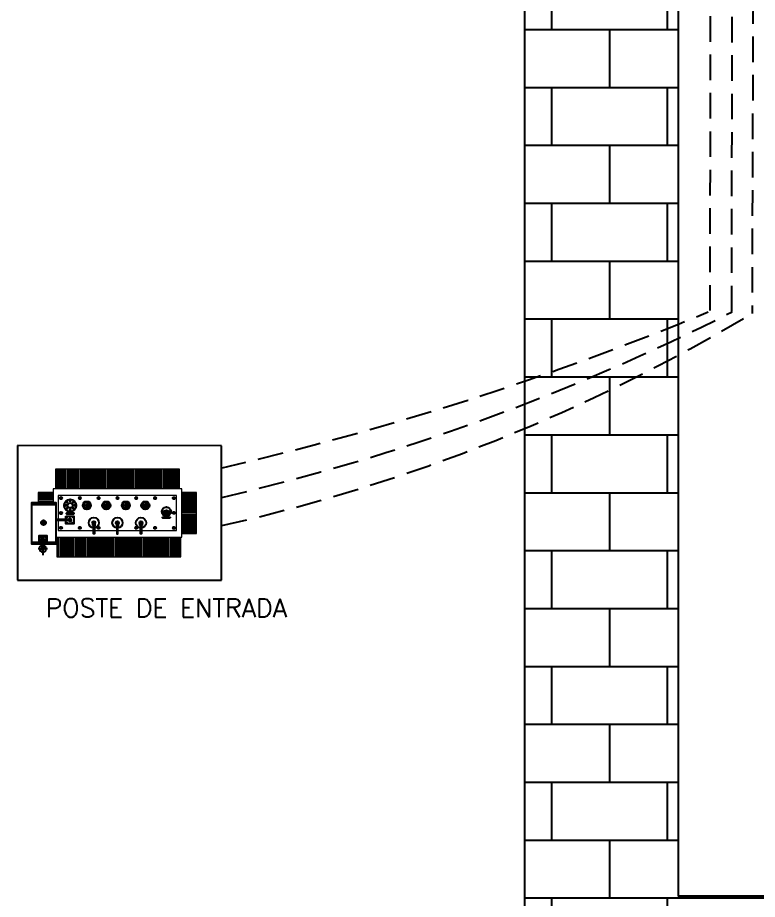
# Model space of a CAD drawing. Header units: metres. Extents: x 2442 to 5008, y 1070 to 2228.
# Drawn here: x 2458.28 to 2465.5, y 1089.6 to 1098.2 of the extents above; entities that cross this region are included whole.
import ezdxf
from ezdxf.lldxf.tags import DXFTag

# ---------------------------------------------------------------- set-up
doc = ezdxf.new("R2010")
doc.units = ezdxf.units.M
for name, pattern in [('CENTERX2', [101.6, 63.5, -12.7, 12.7, -12.7]), ('HIDDEN', [0.375, 0.25, -0.125]), ('VALE_ELETRODUTO_PAREDE', [1000, 1000, 0])]:
    doc.linetypes.add(name, pattern=pattern)
doc.layers.add('001_Dark_1 50', color=7, linetype='Continuous', lineweight=0, true_color=0x5c5c5c)
doc.layers.add('003_Light_1 50', color=7, linetype='Continuous', true_color=0xc2c2c2)
for name, color, linetype in [('ARQ-TEXTO3', 3, 'Continuous'), ('ARQ_ELÉTRODUTOS', 2, 'Continuous'), ('muro', 50, 'Continuous'), ('QGBT', 7, 'Continuous')]:
    doc.layers.add(name, color=color, linetype=linetype)
doc.styles.add('ROMANS', font='ROMANS.SHX')
tags = doc.linetypes.add('DASHEDX2', pattern=[1.5, 1, -0.5]).pattern_tags.tags
tags[6:7] = [DXFTag(74, 4), DXFTag(75, 0), DXFTag(340, '0'), DXFTag(46, 1.0), DXFTag(50, 0.0), DXFTag(44, 0.0), DXFTag(45, 0.0)]
tags[4:5] = [DXFTag(74, 4), DXFTag(75, 0), DXFTag(340, '0'), DXFTag(46, 1.0), DXFTag(50, 0.0), DXFTag(44, 0.0), DXFTag(45, 0.0)]

# ---------------------------------------------------------------- blocks, each defined once
blk = doc.blocks.new('A$Cdad91970')
at = {"layer": '001_Dark_1 50'}
for points in [[(1.4447, 0.665), (1.4447, 0.855), (0.2347, 0.855), (0.2347, 0.665)], [(0.2122, 0.6277), (0.0672, 0.6277), (0.0672, 0.5277)], [(0.2419, 0.19), (1.4672, 0.19), (1.4672, 0.665), (0.2122, 0.665), (0.2122, 0.5277)], [(1.4672, 0.2275), (1.6122, 0.2275), (1.6122, 0.6275), (1.4672, 0.6275)], [(1.0747, 0.2575), (1.4172, 0.2575), (1.4172, 0.5975), (0.2622, 0.5975), (0.2622, 0.3666)], [(0.2622, 0.3545), (0.2622, 0.2575), (0.6047, 0.2575)], [(0.2495, 0.19), (0.2495, 0), (1.4595, 0), (1.4595, 0.19)], [(0.6147, 0.2575), (0.8347, 0.2575)], [(0.8447, 0.2575), (1.0647, 0.2575)]]:
    blk.add_lwpolyline(points, dxfattribs=at)
at = {"layer": '003_Light_1 50'}
for p, q in [((0.2447, 0.855), (0.2447, 0.665)), ((0.2647, 0.855), (0.2647, 0.665)), ((0.2747, 0.855), (0.2747, 0.665)), ((0.2947, 0.855), (0.2947, 0.665)), ((0.3047, 0.855), (0.3047, 0.665)), ((0.3247, 0.855), (0.3247, 0.665)), ((0.3347, 0.855), (0.3347, 0.665)), ((0.3547, 0.855), (0.3547, 0.665)), ((0.3647, 0.855), (0.3647, 0.665)), ((0.3847, 0.855), (0.3847, 0.665)), ((0.3947, 0.855), (0.3947, 0.665)), ((0.4147, 0.855), (0.4147, 0.665)), ((0.4247, 0.855), (0.4247, 0.665)), ((0.4447, 0.855), (0.4447, 0.665)), ((0.4547, 0.855), (0.4547, 0.665)), ((0.4747, 0.855), (0.4747, 0.665)), ((0.4847, 0.855), (0.4847, 0.665)), ((0.5047, 0.855), (0.5047, 0.665)), ((0.5147, 0.855), (0.5147, 0.665)), ((0.5347, 0.855), (0.5347, 0.665)), ((0.5447, 0.855), (0.5447, 0.665)), ((0.5647, 0.855), (0.5647, 0.665)), ((0.5747, 0.855), (0.5747, 0.665)), ((0.5947, 0.855), (0.5947, 0.665)), ((0.6047, 0.855), (0.6047, 0.665)), ((0.6247, 0.855), (0.6247, 0.665)), ((0.6347, 0.855), (0.6347, 0.665)), ((0.6547, 0.855), (0.6547, 0.665)), ((0.6647, 0.855), (0.6647, 0.665)), ((0.6847, 0.855), (0.6847, 0.665)), ((0.6947, 0.855), (0.6947, 0.665)), ((0.7147, 0.855), (0.7147, 0.665)), ((0.7247, 0.855), (0.7247, 0.665)), ((0.7447, 0.855), (0.7447, 0.665)), ((0.7547, 0.855), (0.7547, 0.665)), ((0.7747, 0.855), (0.7747, 0.665)), ((0.7847, 0.855), (0.7847, 0.665)), ((0.8047, 0.855), (0.8047, 0.665)), ((0.8147, 0.855), (0.8147, 0.665)), ((0.8347, 0.855), (0.8347, 0.665)), ((0.8447, 0.855), (0.8447, 0.665)), ((0.8647, 0.855), (0.8647, 0.665)), ((0.8747, 0.855), (0.8747, 0.665)), ((0.8947, 0.855), (0.8947, 0.665)), ((0.9047, 0.855), (0.9047, 0.665)), ((0.9247, 0.855), (0.9247, 0.665)), ((0.9347, 0.855), (0.9347, 0.665)), ((0.9547, 0.855), (0.9547, 0.665)), ((0.9647, 0.855), (0.9647, 0.665)), ((0.9847, 0.855), (0.9847, 0.665)), ((0.9947, 0.855), (0.9947, 0.665)), ((1.0147, 0.855), (1.0147, 0.665)), ((1.0247, 0.855), (1.0247, 0.665)), ((1.0447, 0.855), (1.0447, 0.665)), ((1.0547, 0.855), (1.0547, 0.665)), ((1.0747, 0.855), (1.0747, 0.665)), ((1.0847, 0.855), (1.0847, 0.665)), ((1.1047, 0.855), (1.1047, 0.665)), ((1.1147, 0.855), (1.1147, 0.665)), ((1.1347, 0.855), (1.1347, 0.665)), ((1.1447, 0.855), (1.1447, 0.665)), ((1.1647, 0.855), (1.1647, 0.665)), ((1.1747, 0.855), (1.1747, 0.665)), ((1.1947, 0.855), (1.1947, 0.665)), ((1.2047, 0.855), (1.2047, 0.665)), ((1.2247, 0.855), (1.2247, 0.665)), ((1.2347, 0.855), (1.2347, 0.665)), ((1.2547, 0.855), (1.2547, 0.665)), ((1.2647, 0.855), (1.2647, 0.665)), ((1.2847, 0.855), (1.2847, 0.665)), ((1.2947, 0.855), (1.2947, 0.665)), ((1.3147, 0.855), (1.3147, 0.665)), ((1.3247, 0.855), (1.3247, 0.665)), ((1.3447, 0.855), (1.3447, 0.665)), ((1.3547, 0.855), (1.3547, 0.665)), ((1.3747, 0.855), (1.3747, 0.665)), ((1.3847, 0.855), (1.3847, 0.665)), ((1.4047, 0.855), (1.4047, 0.665)), ((1.4147, 0.855), (1.4147, 0.665)), ((1.4347, 0.855), (1.4347, 0.665)), ((0.0672, 0.6177), (0.2122, 0.6177)), ((1.4672, 0.6175), (1.6122, 0.6175)), ((0.0672, 0.5977), (0.2122, 0.5977)), ((0.0672, 0.5877), (0.2122, 0.5877)), ((0.0672, 0.5677), (0.2122, 0.5677)), ((0.0672, 0.5577), (0.2122, 0.5577)), ((0.0672, 0.5377), (0.2122, 0.5377)), ((1.4672, 0.5975), (1.6122, 0.5975)), ((1.4672, 0.5875), (1.6122, 0.5875)), ((1.4672, 0.5675), (1.6122, 0.5675)), ((1.4672, 0.5575), (1.6122, 0.5575)), ((1.4672, 0.5375), (1.6122, 0.5375)), ((1.4672, 0.5275), (1.6122, 0.5275)), ((1.4672, 0.5075), (1.6122, 0.5075)), ((1.4672, 0.4975), (1.6122, 0.4975)), ((1.4672, 0.4775), (1.6122, 0.4775)), ((1.4672, 0.4675), (1.6122, 0.4675)), ((1.4672, 0.4475), (1.6122, 0.4475)), ((1.4672, 0.4375), (1.6122, 0.4375)), ((0.1168, 0.3487), (0.1168, 0.3172)), ((0.1193, 0.3487), (0.1193, 0.3172)), ((0.2419, 0.3666), (0.3792, 0.3666)), ((0.3454, 0.4254), (0.4132, 0.4254)), ((0.4132, 0.4204), (0.3454, 0.4204)), ((1.2824, 0.3846), (1.3502, 0.3846)), ((1.3502, 0.3796), (1.2824, 0.3796)), ((1.2937, 0.4239), (1.2827, 0.416)), ((1.4672, 0.4175), (1.6122, 0.4175)), ((1.4672, 0.4075), (1.6122, 0.4075)), ((1.4672, 0.3875), (1.6122, 0.3875)), ((1.4672, 0.3775), (1.6122, 0.3775)), ((1.4672, 0.3575), (1.6122, 0.3575)), ((1.4672, 0.3475), (1.6122, 0.3475)), ((1.4672, 0.3275), (1.6122, 0.3275)), ((1.4672, 0.3175), (1.6122, 0.3175)), ((1.4672, 0.2975), (1.6122, 0.2975)), ((1.4672, 0.2875), (1.6122, 0.2875)), ((1.4672, 0.2675), (1.6122, 0.2675)), ((0.2595, 0.19), (0.2595, 0)), ((0.2795, 0.19), (0.2795, 0)), ((0.2895, 0.19), (0.2895, 0)), ((0.3095, 0.19), (0.3095, 0)), ((0.3195, 0.19), (0.3195, 0)), ((0.3395, 0.19), (0.3395, 0)), ((0.3495, 0.19), (0.3495, 0)), ((0.3695, 0.19), (0.3695, 0)), ((0.3795, 0.19), (0.3795, 0)), ((0.3995, 0.19), (0.3995, 0)), ((0.4095, 0.19), (0.4095, 0)), ((0.4295, 0.19), (0.4295, 0)), ((0.4395, 0.19), (0.4395, 0)), ((0.4595, 0.19), (0.4595, 0)), ((0.4695, 0.19), (0.4695, 0)), ((0.4895, 0.19), (0.4895, 0)), ((0.4995, 0.19), (0.4995, 0)), ((0.5195, 0.19), (0.5195, 0)), ((0.5295, 0.19), (0.5295, 0)), ((0.5495, 0.19), (0.5495, 0)), ((0.5595, 0.19), (0.5595, 0)), ((0.5795, 0.19), (0.5795, 0)), ((0.5895, 0.19), (0.5895, 0)), ((0.6095, 0.19), (0.6095, 0)), ((0.6195, 0.19), (0.6195, 0)), ((0.6395, 0.19), (0.6395, 0)), ((0.6495, 0.19), (0.6495, 0)), ((0.6695, 0.19), (0.6695, 0)), ((0.6795, 0.19), (0.6795, 0)), ((0.6995, 0.19), (0.6995, 0)), ((0.7095, 0.19), (0.7095, 0)), ((0.7295, 0.19), (0.7295, 0)), ((0.7395, 0.19), (0.7395, 0)), ((0.7595, 0.19), (0.7595, 0)), ((0.7695, 0.19), (0.7695, 0)), ((0.7895, 0.19), (0.7895, 0)), ((0.7995, 0.19), (0.7995, 0)), ((0.8195, 0.19), (0.8195, 0)), ((0.8295, 0.19), (0.8295, 0)), ((0.8495, 0.19), (0.8495, 0)), ((0.8595, 0.19), (0.8595, 0)), ((0.8795, 0.19), (0.8795, 0)), ((0.8895, 0.19), (0.8895, 0)), ((0.9095, 0.19), (0.9095, 0)), ((0.9195, 0.19), (0.9195, 0)), ((0.9395, 0.19), (0.9395, 0)), ((0.9495, 0.19), (0.9495, 0)), ((0.9695, 0.19), (0.9695, 0)), ((0.9795, 0.19), (0.9795, 0)), ((0.9995, 0.19), (0.9995, 0)), ((1.0095, 0.19), (1.0095, 0)), ((1.0295, 0.19), (1.0295, 0)), ((1.0395, 0.19), (1.0395, 0)), ((1.0595, 0.19), (1.0595, 0)), ((1.0695, 0.19), (1.0695, 0)), ((1.0895, 0.19), (1.0895, 0)), ((1.0995, 0.19), (1.0995, 0)), ((1.1195, 0.19), (1.1195, 0)), ((1.1295, 0.19), (1.1295, 0)), ((1.1495, 0.19), (1.1495, 0)), ((1.1595, 0.19), (1.1595, 0)), ((1.1795, 0.19), (1.1795, 0)), ((1.1895, 0.19), (1.1895, 0)), ((1.2095, 0.19), (1.2095, 0)), ((1.2195, 0.19), (1.2195, 0)), ((1.2395, 0.19), (1.2395, 0)), ((1.2495, 0.19), (1.2495, 0)), ((1.2695, 0.19), (1.2695, 0)), ((1.2795, 0.19), (1.2795, 0)), ((1.2995, 0.19), (1.2995, 0)), ((1.3095, 0.19), (1.3095, 0)), ((1.3295, 0.19), (1.3295, 0)), ((1.3395, 0.19), (1.3395, 0)), ((1.3595, 0.19), (1.3595, 0)), ((1.3695, 0.19), (1.3695, 0)), ((1.3895, 0.19), (1.3895, 0)), ((1.3995, 0.19), (1.3995, 0)), ((1.4195, 0.19), (1.4195, 0)), ((1.4295, 0.19), (1.4295, 0)), ((1.4495, 0.19), (1.4495, 0)), ((1.4672, 0.2575), (1.6122, 0.2575)), ((1.4672, 0.2375), (1.6122, 0.2375))]:
    blk.add_line(p, q, dxfattribs=at)
at = {"layer": '003_Light_1 50', "linetype": 'CENTERX2'}
for p, q in [((0.2719, 0.5721), (0.3053, 0.5721)), ((0.2889, 0.5882), (0.2889, 0.556)), ((0.3388, 0.5336), (0.3555, 0.5336)), ((0.3473, 0.5417), (0.3473, 0.5256)), ((0.3696, 0.5464), (0.3863, 0.5464)), ((0.3781, 0.5544), (0.3781, 0.5384)), ((0.4004, 0.5336), (0.4171, 0.5336)), ((0.4089, 0.5417), (0.4089, 0.5256)), ((0.4555, 0.5721), (0.4889, 0.5721)), ((0.4725, 0.5882), (0.4725, 0.556)), ((0.6391, 0.5721), (0.6725, 0.5721)), ((0.6561, 0.5882), (0.6561, 0.556)), ((0.8227, 0.5721), (0.8561, 0.5721)), ((0.8397, 0.5882), (0.8397, 0.556)), ((1.0063, 0.5721), (1.0397, 0.5721)), ((1.0233, 0.5882), (1.0233, 0.556)), ((1.1899, 0.5721), (1.2233, 0.5721)), ((1.2069, 0.5882), (1.2069, 0.556)), ((1.4075, 0.5721), (1.3741, 0.5721)), ((1.3905, 0.5882), (1.3905, 0.556)), ((0.2889, 0.4426), (0.2889, 0.4104)), ((0.3261, 0.5028), (0.3427, 0.5028)), ((0.3345, 0.5109), (0.3345, 0.4948)), ((0.3388, 0.472), (0.3555, 0.472)), ((0.3473, 0.48), (0.3473, 0.464)), ((0.3696, 0.4592), (0.3863, 0.4592)), ((0.3781, 0.4673), (0.3781, 0.4512)), ((0.4004, 0.472), (0.4171, 0.472)), ((0.4089, 0.48), (0.4089, 0.464)), ((0.4132, 0.5028), (0.4299, 0.5028)), ((0.4217, 0.5109), (0.4217, 0.4948)), ((1.2975, 0.4403), (1.2808, 0.4403)), ((1.289, 0.4483), (1.289, 0.4323)), ((1.3546, 0.4403), (1.338, 0.4403)), ((1.3461, 0.4483), (1.3461, 0.4323)), ((1.3905, 0.4436), (1.3905, 0.4114)), ((0.2719, 0.4265), (0.3053, 0.4265)), ((0.3379, 0.3888), (0.3546, 0.3888)), ((0.3464, 0.3969), (0.3464, 0.3808)), ((0.4138, 0.3888), (0.3971, 0.3888)), ((0.4053, 0.3969), (0.4053, 0.3808)), ((1.4075, 0.4275), (1.3741, 0.4275)), ((0.2719, 0.2829), (0.3053, 0.2829)), ((0.2889, 0.2668), (0.2889, 0.299)), ((0.3379, 0.331), (0.3546, 0.331)), ((0.4138, 0.331), (0.3971, 0.331)), ((0.4555, 0.2829), (0.4889, 0.2829)), ((0.4725, 0.2668), (0.4725, 0.299)), ((0.6391, 0.2829), (0.6725, 0.2829)), ((0.6561, 0.2668), (0.6561, 0.299)), ((1.0063, 0.2829), (1.0397, 0.2829)), ((1.0233, 0.2668), (1.0233, 0.299)), ((1.1899, 0.2829), (1.2233, 0.2829)), ((1.2069, 0.2668), (1.2069, 0.299)), ((1.4075, 0.2829), (1.3741, 0.2829)), ((1.3905, 0.2668), (1.3905, 0.299)), ((0.0809, 0.1946), (0.0976, 0.1946)), ((0.0894, 0.2026), (0.0894, 0.1865)), ((0.0894, 0.1566), (0.0894, 0.1727)), ((0.096, 0.1803), (0.1256, 0.1803)), ((0.1112, 0.192), (0.1112, 0.1654)), ((0.1459, 0.1946), (0.1293, 0.1946)), ((0.1375, 0.2026), (0.1375, 0.1865)), ((0.1375, 0.1566), (0.1375, 0.1727)), ((0.0809, 0.1646), (0.0976, 0.1646)), ((0.1111, 0.1211), (0.1111, 0.0172)), ((0.1459, 0.1646), (0.1293, 0.1646)), ((0.0665, 0.0803), (0.1561, 0.0803))]:
    blk.add_line(p, q, dxfattribs=at)
at = {"layer": '003_Light_1 50', "linetype": 'DASHEDX2'}
for p, q in [((0.2419, 0.5077), (0, 0.5077)), ((0, 0.1427), (0.1052, 0.1427)), ((0.1171, 0.1427), (0.2419, 0.1427))]:
    blk.add_line(p, q, dxfattribs=at)
at = {"layer": '003_Light_1 50'}
for points in [[(0.1171, 0.1277), (0.2419, 0.1277), (0.2419, 0.5277), (0, 0.5277), (0, 0.1277), (0.1052, 0.1277)], [(0.5563, 0.5264), (0.5163, 0.5264), (0.5163, 0.4764), (0.5563, 0.4764)], [(0.5563, 0.5114), (0.5463, 0.5114), (0.5463, 0.5264)], [(0.5663, 0.5264), (0.5713, 0.5264), (0.5713, 0.5114), (0.5663, 0.5114)], [(0.7463, 0.5264), (0.7063, 0.5264), (0.7063, 0.4764), (0.7463, 0.4764)], [(0.7463, 0.5114), (0.7363, 0.5114), (0.7363, 0.5264)], [(0.7563, 0.5264), (0.7613, 0.5264), (0.7613, 0.5114), (0.7563, 0.5114)], [(0.9363, 0.5264), (0.8963, 0.5264), (0.8963, 0.4764), (0.9363, 0.4764)], [(0.9363, 0.5114), (0.9263, 0.5114), (0.9263, 0.5264)], [(0.9463, 0.5264), (0.9513, 0.5264), (0.9513, 0.5114), (0.9463, 0.5114)], [(1.1263, 0.5264), (1.0863, 0.5264), (1.0863, 0.4764), (1.1263, 0.4764)], [(1.1263, 0.5114), (1.1163, 0.5114), (1.1163, 0.5264)], [(1.1363, 0.5264), (1.1413, 0.5264), (1.1413, 0.5114), (1.1363, 0.5114)], [(0.5463, 0.4764), (0.5463, 0.4914), (0.5563, 0.4914)], [(0.5663, 0.4764), (0.5713, 0.4764), (0.5713, 0.4914), (0.5663, 0.4914)], [(0.7363, 0.4764), (0.7363, 0.4914), (0.7463, 0.4914)], [(0.7563, 0.4764), (0.7613, 0.4764), (0.7613, 0.4914), (0.7563, 0.4914)], [(0.9263, 0.4764), (0.9263, 0.4914), (0.9363, 0.4914)], [(0.9463, 0.4764), (0.9513, 0.4764), (0.9513, 0.4914), (0.9463, 0.4914)], [(1.1163, 0.4764), (1.1163, 0.4914), (1.1263, 0.4914)], [(1.1363, 0.4764), (1.1413, 0.4764), (1.1413, 0.4914), (1.1363, 0.4914)], [(0.6197, 0.3215), (0.6197, 0.3077), (0.6147, 0.2977), (0.6147, 0.2227), (0.6047, 0.2227), (0.6047, 0.2977), (0.5997, 0.3077), (0.5997, 0.3215)], [(0.8297, 0.3215), (0.8297, 0.3077), (0.8347, 0.2977), (0.8347, 0.2227), (0.8447, 0.2227), (0.8447, 0.2977), (0.8497, 0.3077), (0.8497, 0.3215)], [(1.0797, 0.3215), (1.0797, 0.3077), (1.0747, 0.2977), (1.0747, 0.2227), (1.0647, 0.2227), (1.0647, 0.2977), (1.0597, 0.3077), (1.0597, 0.3215)], [(0.1052, 0.1509), (0.0762, 0.1509), (0.0762, 0.2083), (0.1507, 0.2083), (0.1507, 0.1509), (0.1171, 0.1509)], [(0.1052, 0.1559), (0.0812, 0.1559), (0.0812, 0.2033), (0.1457, 0.2033), (0.1457, 0.1559), (0.1171, 0.1559)], [(0.1171, 0.1803), (0.1171, 0.0768), (0.1052, 0.0768), (0.1052, 0.1803)]]:
    blk.add_lwpolyline(points, dxfattribs=at)
for points in [[(0.2889, 0.563), (0.2976, 0.568), (0.2976, 0.5781), (0.2889, 0.5831), (0.2802, 0.5781), (0.2802, 0.568)], [(0.3473, 0.5291), (0.3517, 0.5316), (0.3517, 0.5366), (0.3473, 0.5392), (0.3429, 0.5366), (0.3429, 0.5316)], [(0.3781, 0.5419), (0.3825, 0.5444), (0.3825, 0.5494), (0.3781, 0.5519), (0.3738, 0.5494), (0.3738, 0.5444)], [(0.4089, 0.5291), (0.4133, 0.5316), (0.4133, 0.5366), (0.4089, 0.5392), (0.4046, 0.5366), (0.4046, 0.5316)], [(0.4725, 0.563), (0.4812, 0.568), (0.4812, 0.5781), (0.4725, 0.5831), (0.4638, 0.5781), (0.4638, 0.568)], [(0.5563, 0.5314), (0.5663, 0.5314), (0.5663, 0.4714), (0.5563, 0.4714)], [(0.6561, 0.563), (0.6648, 0.568), (0.6648, 0.5781), (0.6561, 0.5831), (0.6474, 0.5781), (0.6474, 0.568)], [(0.7563, 0.4714), (0.7463, 0.4714), (0.7463, 0.5314), (0.7563, 0.5314)], [(0.8397, 0.563), (0.8484, 0.568), (0.8484, 0.5781), (0.8397, 0.5831), (0.831, 0.5781), (0.831, 0.568)], [(0.9463, 0.4714), (0.9363, 0.4714), (0.9363, 0.5314), (0.9463, 0.5314)], [(1.0233, 0.563), (1.032, 0.568), (1.032, 0.5781), (1.0233, 0.5831), (1.0146, 0.5781), (1.0146, 0.568)], [(1.1263, 0.5314), (1.1363, 0.5314), (1.1363, 0.4714), (1.1263, 0.4714)], [(1.2069, 0.563), (1.2156, 0.568), (1.2156, 0.5781), (1.2069, 0.5831), (1.1982, 0.5781), (1.1982, 0.568)], [(1.3905, 0.563), (1.3818, 0.568), (1.3818, 0.5781), (1.3905, 0.5831), (1.3992, 0.5781), (1.3992, 0.568)], [(0.2889, 0.4174), (0.2976, 0.4225), (0.2976, 0.4325), (0.2889, 0.4376), (0.2802, 0.4325), (0.2802, 0.4225)], [(0.3345, 0.4983), (0.3389, 0.5008), (0.3389, 0.5058), (0.3345, 0.5083), (0.3302, 0.5058), (0.3302, 0.5008)], [(0.3473, 0.4675), (0.3517, 0.47), (0.3517, 0.475), (0.3473, 0.4775), (0.3429, 0.475), (0.3429, 0.47)], [(0.3781, 0.4547), (0.3825, 0.4572), (0.3825, 0.4622), (0.3781, 0.4648), (0.3738, 0.4622), (0.3738, 0.4572)], [(0.4089, 0.4675), (0.4133, 0.47), (0.4133, 0.475), (0.4089, 0.4775), (0.4046, 0.475), (0.4046, 0.47)], [(0.4217, 0.4983), (0.4261, 0.5008), (0.4261, 0.5058), (0.4217, 0.5083), (0.4173, 0.5058), (0.4173, 0.5008)], [(1.289, 0.4357), (1.2846, 0.4383), (1.2846, 0.4433), (1.289, 0.4458), (1.2934, 0.4433), (1.2934, 0.4383)], [(1.3461, 0.4357), (1.3418, 0.4383), (1.3418, 0.4433), (1.3461, 0.4458), (1.3505, 0.4433), (1.3505, 0.4383)], [(1.3905, 0.4184), (1.3818, 0.4234), (1.3818, 0.4335), (1.3905, 0.4385), (1.3992, 0.4335), (1.3992, 0.4234)], [(0.3374, 0.3967), (0.4144, 0.3967), (0.4144, 0.3231), (0.3374, 0.3231)], [(0.3464, 0.3843), (0.3508, 0.3868), (0.3508, 0.3918), (0.3464, 0.3944), (0.3421, 0.3918), (0.3421, 0.3868)], [(0.4053, 0.3843), (0.401, 0.3868), (0.401, 0.3918), (0.4053, 0.3944), (0.4097, 0.3918), (0.4097, 0.3868)], [(0.2889, 0.292), (0.2976, 0.287), (0.2976, 0.2769), (0.2889, 0.2719), (0.2802, 0.2769), (0.2802, 0.287)], [(0.3464, 0.3355), (0.3508, 0.333), (0.3508, 0.328), (0.3464, 0.3254), (0.3421, 0.328), (0.3421, 0.333)], [(0.4053, 0.3355), (0.401, 0.333), (0.401, 0.328), (0.4053, 0.3254), (0.4097, 0.328), (0.4097, 0.333)], [(0.4725, 0.292), (0.4812, 0.287), (0.4812, 0.2769), (0.4725, 0.2719), (0.4638, 0.2769), (0.4638, 0.287)], [(0.6561, 0.292), (0.6648, 0.287), (0.6648, 0.2769), (0.6561, 0.2719), (0.6474, 0.2769), (0.6474, 0.287)], [(1.0233, 0.292), (1.032, 0.287), (1.032, 0.2769), (1.0233, 0.2719), (1.0146, 0.2769), (1.0146, 0.287)], [(1.2069, 0.292), (1.2156, 0.287), (1.2156, 0.2769), (1.2069, 0.2719), (1.1982, 0.2769), (1.1982, 0.287)], [(1.3905, 0.292), (1.3818, 0.287), (1.3818, 0.2769), (1.3905, 0.2719), (1.3992, 0.2769), (1.3992, 0.287)], [(0.0894, 0.19), (0.0937, 0.1925), (0.0937, 0.1976), (0.0894, 0.2001), (0.085, 0.1976), (0.085, 0.1925)], [(0.1375, 0.19), (0.1331, 0.1925), (0.1331, 0.1976), (0.1375, 0.2001), (0.1418, 0.1976), (0.1418, 0.1925)], [(0.0894, 0.1692), (0.0937, 0.1666), (0.0937, 0.1616), (0.0894, 0.1591), (0.085, 0.1616), (0.085, 0.1666)], [(0.1375, 0.1692), (0.1331, 0.1666), (0.1331, 0.1616), (0.1375, 0.1591), (0.1418, 0.1616), (0.1418, 0.1666)]]:
    blk.add_lwpolyline(points, close=True, dxfattribs=at)
for points in [[(0.379, 0.3666, -0.438888), (0.3792, 0.3545), (0.2419, 0.3545)], [(1.2937, 0.4239, 0.399758), (1.3421, 0.4245), (1.3528, 0.4175)]]:
    blk.add_lwpolyline(points, format="xyb", dxfattribs=at)
for points in [[(0.4132, 0.4174), (0.3454, 0.4174, -0.686948), (0.3454, 0.4284), (0.4132, 0.4284, -0.686948)], [(1.3502, 0.3766), (1.2824, 0.3766, -0.686948), (1.2824, 0.3876), (1.3502, 0.3876, -0.686948)]]:
    blk.add_lwpolyline(points, format="xyb", close=True, dxfattribs=at)
for centre, radius in [((0.2889, 0.5731), 0.0101), ((0.2889, 0.5731), 0.00664), ((0.3784, 0.5017), 0.0594), ((0.3473, 0.5341), 0.00503), ((0.3473, 0.5341), 0.00332), ((0.3784, 0.5017), 0.0246), ((0.3781, 0.5469), 0.00503), ((0.3781, 0.5469), 0.00332), ((0.4089, 0.5341), 0.00503), ((0.4089, 0.5341), 0.00332), ((0.4725, 0.5731), 0.0101), ((0.4725, 0.5731), 0.00664), ((0.5413, 0.5014), 0.04), ((0.6561, 0.5731), 0.0101), ((0.6561, 0.5731), 0.00664), ((0.7313, 0.5014), 0.04), ((0.8397, 0.5731), 0.0101), ((0.8397, 0.5731), 0.00664), ((0.9213, 0.5014), 0.04), ((1.0233, 0.5731), 0.0101), ((1.0233, 0.5731), 0.00664), ((1.1113, 0.5014), 0.04), ((1.2069, 0.5731), 0.0101), ((1.2069, 0.5731), 0.00664), ((1.3905, 0.5731), 0.0101), ((1.3905, 0.5731), 0.00664), ((0.2889, 0.4275), 0.0101), ((0.2889, 0.4275), 0.00664), ((0.3345, 0.5033), 0.00503), ((0.3345, 0.5033), 0.00332), ((0.3473, 0.4725), 0.00503), ((0.3473, 0.4725), 0.00332), ((0.3781, 0.4597), 0.00503), ((0.3781, 0.4597), 0.00332), ((0.4089, 0.4725), 0.00503), ((0.4089, 0.4725), 0.00332), ((0.4217, 0.5033), 0.00503), ((0.4217, 0.5033), 0.00332), ((0.5413, 0.5014), 0.01), ((0.7313, 0.5014), 0.01), ((0.9213, 0.5014), 0.01), ((1.1113, 0.5014), 0.01), ((1.3172, 0.4408), 0.0455), ((1.3172, 0.4408), 0.0425), ((1.289, 0.4408), 0.00503), ((1.289, 0.4408), 0.00332), ((1.3172, 0.4408), 0.0144), ((1.3172, 0.4408), 0.0114), ((1.3461, 0.4408), 0.00503), ((1.3461, 0.4408), 0.00332), ((1.3905, 0.4285), 0.0101), ((1.3905, 0.4285), 0.00664), ((0.1183, 0.3329), 0.0233), ((0.1183, 0.3329), 0.0158), ((0.3464, 0.3893), 0.00503), ((0.3464, 0.3893), 0.00332), ((0.4053, 0.3893), 0.00503), ((0.4053, 0.3893), 0.00332), ((0.6097, 0.3327), 0.05), ((0.6097, 0.3327), 0.015), ((0.8397, 0.3327), 0.05), ((0.8397, 0.3327), 0.015), ((1.0697, 0.3327), 0.05), ((1.0697, 0.3327), 0.015), ((0.2889, 0.2819), 0.0101), ((0.2889, 0.2819), 0.00664), ((0.3464, 0.3305), 0.00503), ((0.3464, 0.3305), 0.00332), ((0.4053, 0.3305), 0.00503), ((0.4053, 0.3305), 0.00332), ((0.4725, 0.2819), 0.0101), ((0.4725, 0.2819), 0.00664), ((0.6097, 0.3327), 0.005), ((0.6561, 0.2819), 0.0101), ((0.6561, 0.2819), 0.00664), ((0.8397, 0.3327), 0.005), ((1.0233, 0.2819), 0.0101), ((1.0233, 0.2819), 0.00664), ((1.0697, 0.3327), 0.005), ((1.2069, 0.2819), 0.0101), ((1.2069, 0.2819), 0.00664), ((1.3905, 0.2819), 0.0101), ((1.3905, 0.2819), 0.00664), ((0.0894, 0.195), 0.00503), ((0.0894, 0.195), 0.00332), ((0.1112, 0.1803), 0.00588), ((0.1375, 0.195), 0.00503), ((0.1375, 0.195), 0.00332), ((0.0894, 0.1641), 0.00503), ((0.0894, 0.1641), 0.00332), ((0.1375, 0.1641), 0.00503), ((0.1375, 0.1641), 0.00332)]:
    blk.add_circle(centre, radius, dxfattribs=at)
for centre, radius, start, end in [((0.3475, 0.4229), 0.0029, 111.02594, 248.97406), ((0.3766, 0.3598), 0.0155, 199.85161, 153.99985), ((0.3766, 0.3598), 0.0105, 210.1125, 139.63549), ((0.4111, 0.4229), 0.0029, 291.02594, 68.97406), ((1.2845, 0.3821), 0.0029, 111.02594, 248.97406), ((1.3481, 0.3821), 0.0029, 291.02594, 68.97406), ((0.1111, 0.0803), 0.0328, 100.4908, 79.52771), ((0.1111, 0.0803), 0.0128, 117.8642, 62.18862)]:
    blk.add_arc(centre, radius, start, end, dxfattribs=at)

msp = doc.modelspace()

# ---------------------------------------------------------------- hatches: boundary and pattern name
at = {"layer": 'muro', "true_color": 0xf1eb1f}
h = msp.add_hatch(dxfattribs=at)
h.set_pattern_fill('BRICK', color=2, scale=0.089, style=0)
h.paths.add_polyline_path([(2463.2277, 1126.6199), (2524.6633, 1126.6199), (2524.6633, 1088.129), (2463.2277, 1088.129)])
h.paths.add_polyline_path([(2464.7277, 1124.7463), (2522.7883, 1124.7463), (2522.7883, 1089.6278), (2464.7277, 1089.6278)], flags=16)

# ---------------------------------------------------------------- linework, layer by layer
at = {"layer": 'ARQ_ELÉTRODUTOS', "linetype": 'HIDDEN'}
for p, q in [((2465.0346, 1095.3428), (2465.061, 1111.9232)), ((2465.2451, 1095.3358), (2465.2787, 1111.9101)), ((2465.4956, 1111.8934), (2465.4436, 1095.3166))]:
    msp.add_line(p, q, dxfattribs=at)
for centre, radius, start, end in [((2453.323, 1123.6254), 30.6163, 283.09686, 292.45154), ((2455.1882, 1115.245), 22.312, 283.16849, 296.80072), ((2456.3751, 1110.4692), 17.6599, 282.74528, 300.92049)]:
    msp.add_arc(centre, radius, start, end, dxfattribs=at)
at = {"layer": 'muro'}
for points in [[(2463.2277, 1126.6199), (2524.6633, 1126.6199), (2524.6633, 1088.129), (2463.2277, 1088.129)], [(2464.7277, 1124.7463), (2522.7883, 1124.7463), (2522.7883, 1089.6278), (2464.7277, 1089.6278)]]:
    msp.add_lwpolyline(points, close=True, dxfattribs=at)
at = {"layer": 'muro', "linetype": 'VALE_ELETRODUTO_PAREDE'}
msp.add_lwpolyline([(2458.2774, 1092.7133), (2460.2677, 1092.7125), (2460.2677, 1094.0245), (2458.2774, 1094.0252)], close=True, dxfattribs=at)

# ---------------------------------------------------------------- block references
at = {"layer": 'QGBT'}
msp.add_blockref('A$Cdad91970', (2458.4113, 1092.9399), dxfattribs=at)

# ---------------------------------------------------------------- texts
at = {"layer": 'ARQ-TEXTO3', "insert": (2459.7274, 1092.4404), "char_height": 0.18, "attachment_point": 5, "style": 'ROMANS'}
msp.add_mtext('POSTE DE ENTRADA', dxfattribs=at)

doc.saveas('drawing.dxf')
